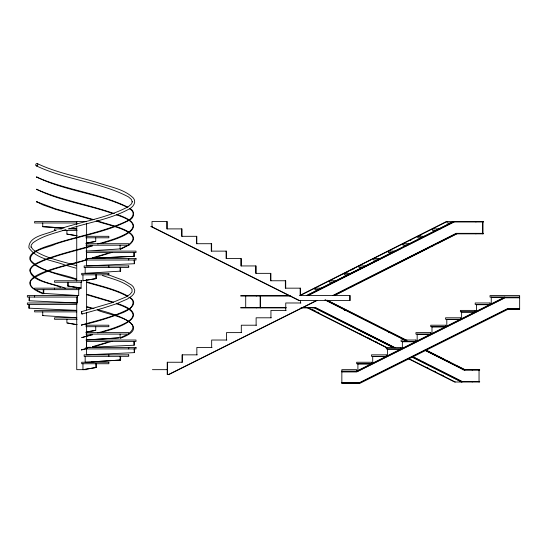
<?xml version="1.0" encoding="UTF-8"?>
<svg xmlns="http://www.w3.org/2000/svg" width="547" height="547" viewBox="0 0 547 547"><rect width="100%" height="100%" fill="white"/><g stroke="black" fill="none" stroke-linecap="round" stroke-linejoin="round"><path stroke-width="0.82" d="M107.957 274.635L124.039 280.584L131.711 285.185L133.523 287.148L134.76 290.471L134.391 292.597L133.372 294.368L131.724 296.077L127.266 299.079L116.764 303.66L103.116 308.118L82.002 314.053L81.353 311.674L111.786 302.792L125.913 297.014L130.056 294.286L132.032 291.941L132.032 289.349L130.282 287.196C122.213 281.076 112.367 278.84 102.433 275.524M82.002 314.053L81.38 311.715M128.901 244.516C146.322 231.135 102.904 224.414 96.142 220.81M129.208 244.899C147.075 230.786 103.773 224.249 97.763 220.762M128.914 333.403C145.789 319.81 103.759 313.773 97.639 310.135M71.213 228.113C90.72 222.055 111.561 218.807 129.591 208.769C133.242 206.91 136.634 201.939 133.475 198.158C124.107 188.893 109.974 187.012 98.002 182.766C77.742 176.565 56.519 172.797 37.312 163.587M129.16 244.926L120.313 249.377M300.296 295.195L446.523 221.494L483.384 221.494L483.384 221.986L453.545 221.986L405.559 246.171M346.107 272.652L347.632 271.886M351.441 269.965L354.483 268.433M402.462 244.249L403.987 243.483M410.079 240.413L411.604 239.641M417.696 236.571L421.505 234.656M306.375 295.578L453.367 221.494M306.997 295.578L453.989 221.494M308.836 294.915L330.162 284.173M333.971 282.252L337.779 280.331M339.304 279.565L401.751 248.085M307.879 295.688L454.099 221.986M332.822 295.53L456.205 233.343L483.384 233.343L483.384 233.843L456.253 233.843L437.217 243.436M333.383 295.53L456.759 233.343M335.161 294.874L346.586 289.117M350.395 287.196L354.203 285.274M358.012 283.36L361.82 281.438M365.628 279.517L369.437 277.596M370.955 276.83L412.841 255.722M414.366 254.95L420.458 251.88M421.983 251.114L428.075 248.044M431.884 246.123L433.409 245.357M334.258 295.64L456.875 233.843M126.487 245.965L120.121 248.919L86.023 251.073L136.005 251.128L136.005 252.605L86.378 252.605L86.447 258.533L134.152 256.311L134.152 252.605M126.453 334.88L120.135 337.82M168.387 374.599L316.549 300.515M316.904 300.515L168.743 374.599L167.218 374.599L167.218 362.251L182.39 362.251L182.39 354.846M341.848 371.139L356.665 371.139L504.833 297.055M341.848 371.639L356.781 371.639L504.949 297.554L519.65 297.554M341.848 371.885L356.842 371.885L505.011 297.8L519.65 297.8M341.848 382.75L359.406 382.75L507.575 308.665L519.65 308.665M341.848 382.996L359.461 382.996L507.63 308.911L519.65 308.911M120.299 338.285C155.594 325.574 110.706 312.918 97.769 309.664M55.425 230.184C47.459 234.417 28.465 235.648 28.875 247.798C36.676 259.381 53.223 260.338 65.305 265.151M112.244 252.345L92.532 258.28M112.231 341.253L92.525 347.181M102.85 242.964C122.398 238.027 152.886 225.986 116.477 214.356M107.527 253.364L92.388 257.801M102.843 331.865C122.309 327.031 152.948 314.696 116.456 303.243M107.533 342.258L92.395 346.702M60.266 228.701C82.953 221.296 107.328 217.945 128.518 206.554L131.581 203.785L132.353 201.385L132.333 202L131.335 199.388L128.442 196.879C99.992 181.877 65.941 179.997 36.225 165.803M65.968 229.596C54.297 233.378 42.816 235.648 33.032 242.772L31.316 244.953L31.035 246.403L31.329 247.538L31.117 246.964L33.121 249.664C45.155 258.252 61.961 261.145 76.587 265.739M97.633 243.976C115.69 239.073 155.697 227.272 116.279 214.8M97.639 332.877C115.396 328.063 155.635 316.392 116.306 303.715M92.388 245.459C75.896 250.177 59.083 254.027 43.069 260.276C38.317 262.519 32.444 264.372 29.859 269.35C29.716 281.5 52.785 283.243 60.512 287.414M92.532 245.931C76.033 250.649 59.226 254.499 43.213 260.748C38.358 263.271 31.213 265.035 30.064 270.922C35.302 282.491 54.556 283.626 65.722 288.426M92.395 334.354L81.681 337.615L92.525 334.832M87.035 259.285C78.371 263.777 -0.937 275.92 43.049 293.828M87.164 259.757C68.956 265.568 48.553 268.317 32.54 278.949C28.321 281.671 30.379 287.134 34.454 288.96M129.844 297.349C140.34 304.043 126.726 311.599 120.299 313.588C107.964 318.169 93.756 322.751 81.612 324.98C96.675 320.604 112.484 317.157 126.453 310.183C132.764 308.351 136.23 300.399 128.914 297.26M87.164 348.658L81.647 349.841L87.035 348.186M86.235 243.025L95.021 241.494M86.152 243.162L95.739 241.494L95.739 237.788M82.959 274.833L82.959 280.761L96.457 278.539L96.457 274.833M96.457 278.539L82.959 280.761M86.235 331.926L95.739 330.395L95.739 326.689M86.152 332.063L95.739 330.395M96.457 363.734L96.457 367.44L82.959 369.663L82.959 363.734M83.67 369.663L96.457 367.44M120.62 267.421L120.62 271.127L85.168 273.35L85.168 267.421M86.351 339.919L118.72 337.861M120.62 356.323L120.62 360.029L85.168 362.251L85.168 356.323M91.657 361.875L120.62 360.029M87.958 258.457L134.152 256.311M134.35 260.016L134.35 263.722L86.447 265.945L86.447 260.016M90.706 347.236L86.447 347.434L86.447 341.506L136.005 341.506L136.005 340.029L85.954 340.029L120.094 337.807L120.094 334.101M92.409 347.154L134.152 345.212L134.152 341.506M134.35 348.918L134.35 352.624L86.447 354.846L86.447 348.918M127.943 207.204C99.069 193.036 65.531 190.048 36.567 177.016C64.874 190.951 97.934 193.282 126.473 206.896M36.711 177.276L36.875 176.818M114.364 213.61C88.764 204.66 61.243 200.216 36.587 189.303C59.999 201.009 87.39 204.599 112.067 213.323M94.016 219.703L55.835 208.913L36.567 201.706L43.035 204.927L55.664 209.378L92.402 219.757M36.711 201.973L36.875 201.515M86.617 221.494L34.632 221.494L34.632 222.971L76.812 222.971M451.029 222.971L447.145 222.971L447.145 221.494L300.153 295.578L300.18 288.166M152.367 226.431L150.849 226.431L299.011 300.515L350.312 300.515L350.312 295.578L299.612 295.578M42.741 222.971L42.741 226.677L61.148 227.819M61.859 228.899L54.515 228.899L54.515 230.383L56.218 230.383M68.136 228.899L76.655 228.899M440.301 228.899L432.445 228.899L432.445 230.383L437.108 230.383M62.618 230.383L77.127 230.383M66.898 230.383L66.898 234.089L77.202 235.75M85.852 236.311L108.839 236.311L108.839 237.788L85.852 237.788M425.094 236.311L417.744 236.311L417.744 237.788L421.634 237.788M85.852 243.716L128.73 243.716L128.73 245.2L85.954 245.2M409.58 243.716L403.05 243.716L403.05 245.2L406.934 245.2M395.7 251.128L388.349 251.128L388.349 252.605L392.233 252.605M380.186 258.533L373.649 258.533L373.649 260.016L378.312 260.016M134.35 263.722L134.152 260.016M366.299 265.945L358.948 265.945L358.948 267.421L362.839 267.421M120.62 271.127L120.094 271.127L120.094 267.421M350.784 273.35L344.254 273.35L344.254 274.833L348.918 274.833M336.904 280.761L329.554 280.761L329.554 282.238L333.444 282.238M67.616 282.238L67.616 285.944L81.113 288.166L81.113 282.238M81.113 288.166L67.616 285.944M322.204 288.166L314.853 288.166L314.853 289.65L318.744 289.65M78.187 295.578L78.706 295.578L78.706 289.65M289.247 295.578L240.742 295.578L240.742 296.071L290.874 296.071M519.65 297.055L490.016 297.055L490.016 295.578L519.65 295.578L519.65 309.404L507.746 309.404L359.577 383.488L341.848 383.488L341.848 369.663L356.665 369.663L356.665 371.139M491.254 297.301L504.341 297.301M29.203 297.055L29.203 300.761L29.394 297.055M76.765 302.983L27.35 302.983L27.35 304.467L76.847 304.467M77.1 297.055L77.1 302.983L76.908 297.055M300.925 302.983L285.753 302.983L285.753 310.395M476.437 304.713L489.524 304.713M286.17 307.428L240.742 307.428L240.742 307.92L286.115 307.92M302.395 307.428L315.202 307.428L395.166 347.735M300.734 307.92L315.086 307.92L393.532 347.461M29.012 304.467L29.012 308.173L29.203 304.467M76.559 310.395L34.632 310.395L34.632 311.872L76.812 311.872M76.717 310.395L29.012 308.173M286.108 310.395L270.936 310.395L270.936 317.8M344.302 310.395L346.75 310.395M461.62 312.118L474.707 312.118M42.741 311.872L42.741 315.578L43.261 315.578M76.655 317.8L54.515 317.8L54.515 319.284L77.127 319.284M271.291 317.8L256.119 317.8L256.119 325.212M446.803 319.53L459.89 319.53M85.852 325.212L108.839 325.212L108.839 326.689L85.852 326.689M256.475 325.212L241.302 325.212L241.302 332.617M431.986 326.935L445.073 326.935M85.852 332.617L128.73 332.617L128.73 334.101L85.954 334.101M241.658 332.617L226.485 332.617L226.485 340.029M388.397 332.617L390.032 332.617M417.17 334.347L430.257 334.347M226.841 340.029L211.668 340.029L211.668 347.434M402.353 341.752L415.44 341.752M134.152 345.212L133.96 341.506M212.024 347.434L196.852 347.434L196.852 354.846M387.536 349.164L400.623 349.164M134.35 352.624L134.152 348.918M197.207 354.846L182.035 354.846L182.035 362.251M372.719 356.569L385.806 356.569M357.902 363.981L370.989 363.981M86.617 369.663L76.737 369.663L76.737 302.388M152.401 369.663L167.573 369.663M462.242 369.663L479.664 369.663L479.664 370.155L464.287 370.155L424.684 350.196M29.203 300.761L77.1 302.983M69.667 228.359L76.484 228.79M42.741 226.677L64.033 228.031M69.141 228.359L76.812 228.844M78.706 295.578L43.261 293.356L36.861 290.409M42.741 315.578L76.812 317.745M66.898 234.089L76.491 235.75M67.616 322.99L77.202 324.651M76.491 324.651L66.898 322.99L66.898 319.284M75.924 268.119L66.05 265.363M76.32 279.038C61.175 273.315 41.23 272.481 30.304 259.873C30.14 249.576 48.184 247.825 55.815 243.955C80.115 235.73 106.337 232.359 129.16 220.229C134.473 218.178 135.348 210.91 129.871 208.475M87.164 282.006C100.915 286.095 115.287 289.137 127.957 296.112M76.19 279.517C55.65 273.924 -0.711 260.372 51.131 244.96C76.012 236.359 102.528 232.454 126.487 221.268C132.053 219.244 136.627 212.462 129.53 208.831M87.035 282.478C100.737 286.553 115.205 289.643 127.683 296.522M87.164 294.348L113.639 302.252M87.035 294.826L112.087 302.231M87.164 306.696L94.022 308.604M87.035 307.175L92.395 308.658M36.656 189.611L36.875 189.166M151.204 226.431L299.366 300.515M327.12 300.18L407.084 340.487M426.127 350.08L464.964 369.663M327.256 300.563L363.051 318.607M364.576 319.373L370.668 322.443M372.192 323.215L378.285 326.285M382.093 328.207L385.902 330.121M389.703 332.043L406.462 340.487M426.263 350.47L436.923 355.844M438.448 356.61L444.54 359.68M446.065 360.446L449.873 362.367M455.966 365.437L457.49 366.203M459.008 366.975L464.341 369.663M325.479 299.906L406.209 340.596M425.245 350.196L464.847 370.155M324.918 299.906L404.883 340.213M412.684 356.562L462.188 381.512M314.641 307.428L354.244 327.393M358.053 329.308L394.606 347.735M412.889 356.945L420.506 360.788M422.024 361.553L425.833 363.475M429.641 365.389L461.627 381.512L479.664 381.512L479.664 382.004L454.605 382.004L408.151 358.593M412.568 357.054L462.071 382.004M314.463 307.92L392.91 347.461M411.946 357.054L461.449 382.004M312.105 309.349L315.913 311.27M317.438 312.036L318.956 312.802M360.288 333.916L361.806 334.682M367.905 337.752L371.707 339.673M375.516 341.595L377.04 342.36M426.544 367.31L428.069 368.076M434.161 371.146L435.685 371.919M441.778 374.989L443.302 375.755M308.241 307.92L386.688 347.461M408.773 358.593L455.227 382.004M307.619 307.92L386.825 347.844M81.619 324.98L81.742 325.438M81.619 349.677L81.735 350.135M491.254 297.055L491.254 303.852M482.823 221.986L482.823 233.343M482.762 221.494L482.762 233.843M479.042 369.663L479.042 382.004M476.437 304.467L476.437 311.257M475.917 221.494L475.917 221.986M475.917 233.343L475.917 233.843M472.198 369.663L472.198 370.155M472.198 381.512L472.198 382.004M461.62 311.872L461.62 318.669M446.803 319.284L446.803 326.074M431.986 326.689L431.986 333.485M417.17 334.101L417.17 340.89M402.353 341.506L402.353 348.302M387.536 348.918L387.536 355.707M372.719 356.323L372.719 363.119M357.902 363.734L357.902 370.524M349.567 295.578L349.567 300.515M300.529 295.578L300.529 288.166L285.363 288.166L285.363 280.761M300.57 300.515L300.57 302.983M285.712 288.166L285.712 280.761L270.546 280.761L270.546 273.35M270.902 280.761L270.902 273.35L255.729 273.35L255.729 265.945M260.57 295.578L260.57 307.92M260.14 296.071L260.14 307.428M256.29 295.578L256.29 296.071M256.29 307.428L256.29 307.92M256.085 273.35L256.085 265.945L240.912 265.945L240.912 258.533M245.706 296.071L245.706 307.428M241.268 265.945L241.268 258.533L226.096 258.533L226.096 251.128M226.451 258.533L226.451 251.128L211.279 251.128L211.279 243.716M211.634 251.128L211.634 243.716L196.462 243.716L196.462 236.311M196.817 243.716L196.817 236.311L181.645 236.311L181.645 228.899M182.001 236.311L182.001 228.899L166.828 228.899L166.828 221.494M167.573 362.251L167.573 374.599M167.184 228.899L167.184 221.494L152.011 221.494L152.011 226.431M133.96 252.605L133.96 256.311M128.73 258.533L128.73 260.016M128.73 347.434L128.73 348.918M120.094 245.2L120.094 248.906M120.094 356.323L120.094 360.029M108.839 265.945L108.839 267.421M108.839 354.846L108.839 356.323M95.739 274.833L95.739 278.539M95.739 363.734L95.739 367.44M86.617 223.197L86.617 258.957M86.617 279.394L86.617 310.053M86.617 312.604L86.617 347.523M76.737 221.494L76.737 224.899M76.737 226.602L76.737 281.096M76.737 287.059L76.737 288.761M68.334 282.238L68.334 285.944M54.515 288.166L54.515 289.65M43.787 289.65L43.787 293.356L43.261 293.356L43.261 289.65M34.632 295.578L34.632 297.055M136.005 258.533L85.954 258.533L85.954 260.016L136.005 260.016L136.005 258.533M128.73 265.945L84.149 265.945L84.149 267.421L128.73 267.421L128.73 265.945M108.839 273.35L81.681 273.35L81.681 274.833L108.839 274.833L108.839 273.35M81.681 280.761L54.515 280.761L54.515 282.238L81.681 282.238L81.681 280.761M79.206 288.166L34.632 288.166L34.632 289.65L79.206 289.65L79.206 288.166M77.4 295.578L27.35 295.578L27.35 297.055L77.4 297.055L77.4 295.578M490.016 302.983L475.199 302.983L475.199 304.467L490.016 304.467L490.016 302.983M475.199 310.395L460.383 310.395L460.383 311.872L475.199 311.872L475.199 310.395M460.383 317.8L445.566 317.8L445.566 319.284L460.383 319.284L460.383 317.8M445.566 325.212L430.749 325.212L430.749 326.689L445.566 326.689L445.566 325.212M430.749 332.617L415.932 332.617L415.932 334.101L430.749 334.101L430.749 332.617M415.932 340.029L401.115 340.029L401.115 341.506L415.932 341.506L415.932 340.029M136.005 347.434L85.954 347.434L85.954 348.918L136.005 348.918L136.005 347.434M401.115 347.434L386.298 347.434L386.298 348.918L401.115 348.918L401.115 347.434M128.73 354.846L84.149 354.846L84.149 356.323L128.73 356.323L128.73 354.846M386.298 354.846L371.481 354.846L371.481 356.323L386.298 356.323L386.298 354.846M108.839 362.251L81.681 362.251L81.681 363.734L108.839 363.734L108.839 362.251M371.481 362.251L356.665 362.251L356.665 363.734L371.481 363.734L371.481 362.251M37.018 165.789A1.238 0.998 -63.4 0 0 37.524 163.738A1.238 0.998 -63.4 0 0 35.76 164.558A1.238 0.998 -63.4 0 0 37.018 165.789"/></g></svg>
